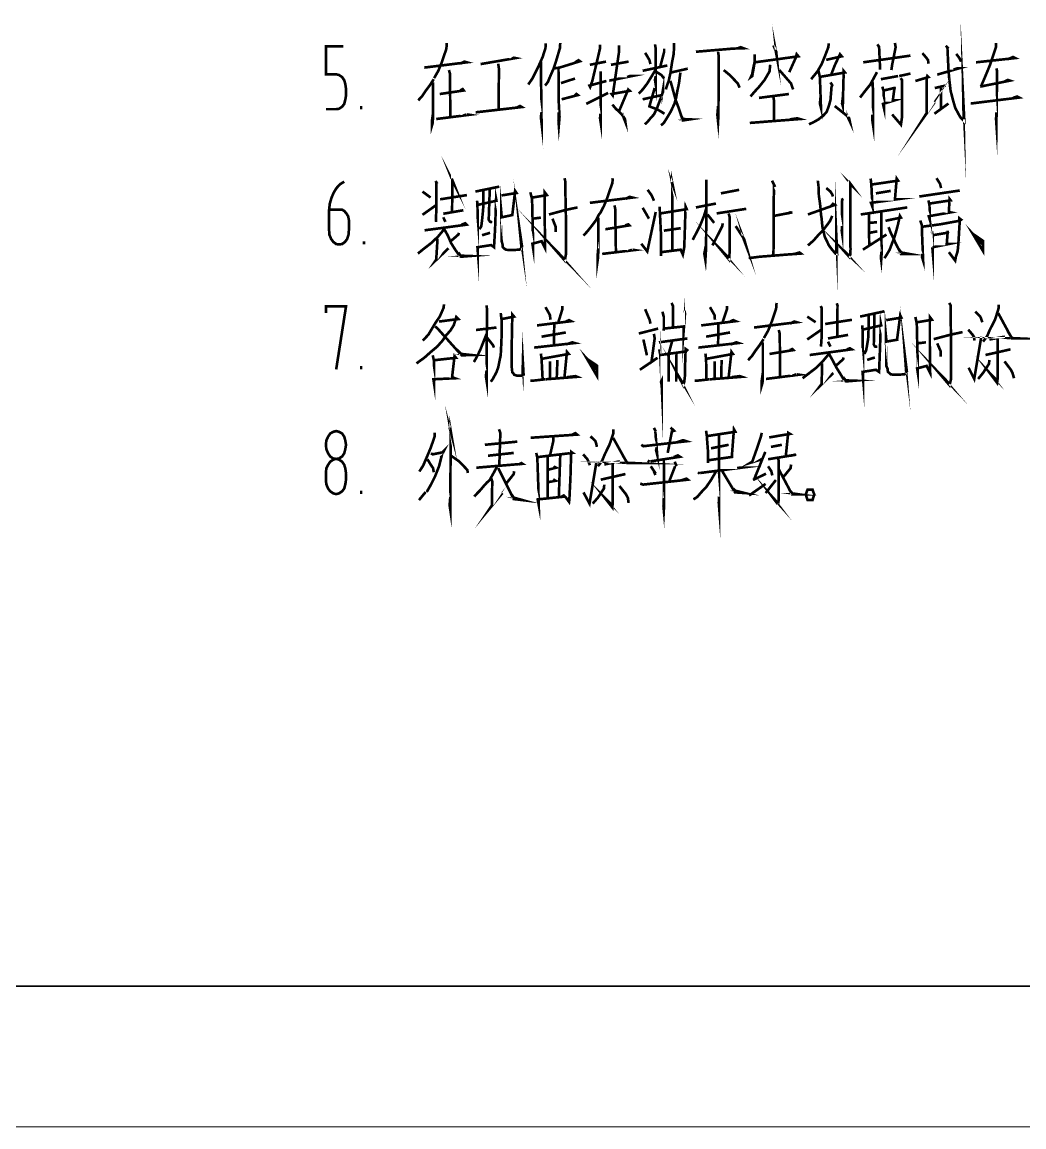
# Model space of a CAD drawing. Header units: millimetres. Extents: x -594 to 6367, y -2099 to 456.
# Drawn here: x -207.9 to -65.5, y -420.5 to -263.4 of the extents above; entities that cross this region are included whole.
import ezdxf

# ---------------------------------------------------------------- set-up
doc = ezdxf.new("R2010")
doc.units = ezdxf.units.MM
doc.layers.add('粗实线层', color=7, linetype='Continuous', lineweight=35)
doc.layers.add('细实线层', color=7, linetype='Continuous', lineweight=18)

# ---------------------------------------------------------------- blocks, each defined once
blk = doc.blocks.new('$CAXA_FRAME_13B17AC1$')
at = {"layer": '粗实线层'}
blk.add_line((-574.5, -400.5000000000001), (574.5000000000002, -400.5), dxfattribs=at)
at = {"layer": '细实线层'}
blk.add_line((-594.5, -420.5), (594.5, -420.5), dxfattribs=at)

msp = doc.modelspace()

# ---------------------------------------------------------------- linework, layer by layer
at = {"layer": '细实线层', "color": 6, "const_width": 0.37488}
for points in [[(-101.1151333468328, -266.6737697665728), (-100.7146933468325, -267.5740497665729), (-100.6635733468329, -268.0767297665728), (-100.8140933468325, -267.2758497665729)], [(-76.36737334683264, -267.0742097665728), (-76.2168533468325, -270.1811697665729), (-76.11745334683289, -271.3824897665729), (-75.91581334683266, -273.1347697665728), (-75.56649334683286, -274.4894497665729), (-75.26545334683257, -275.5402497665729), (-74.86501334683268, -276.2928497665729), (-74.56397334683285, -276.8438097665729), (-74.11241334683288, -277.3436497665729), (-73.96189334683274, -277.4941697665729), (-74.11241334683288, -274.4894497665729), (-74.06413334683245, -277.1931297665728)], [(-164.7339733468329, -275.7418897665729), (-163.2798933468325, -275.7418897665729), (-162.8794533468326, -275.6907697665729), (-162.4307333468327, -275.3897297665728), (-162.1296933468329, -274.9892897665729), (-161.9791733468328, -274.3872097665728), (-161.8797733468327, -273.7879697665729), (-161.8797733468327, -272.8365697665729), (-161.9791733468328, -272.1833697665728), (-162.1296933468329, -271.6324097665729), (-162.4307333468327, -271.1808497665729), (-162.8794533468326, -270.8826497665729), (-163.2798933468325, -270.7804097665729), (-164.7339733468329, -270.7804097665729), (-164.7339733468329, -266.8242897665729), (-162.2802133468326, -266.8242897665729)], [(-147.5519733468327, -266.3244497665728), (-147.6030933468328, -267.0742097665728), (-147.6513733468327, -267.2758497665729), (-148.3017333468328, -269.1786497665729), (-148.7532933468328, -270.2805697665729), (-149.3553733468325, -271.3313697665728)], [(-133.4740933468329, -266.3727297665728), (-133.5252133468325, -267.0742097665728), (-133.9256533468324, -268.3266497665729), (-134.5277333468329, -269.6784897665729), (-135.0275733468324, -270.6810097665729), (-135.3797333468328, -271.3824897665729), (-135.8284533468327, -272.0328497665728), (-135.9789733468328, -272.2344897665729)], [(-131.4207733468329, -266.3244497665728), (-131.471893346833, -267.0742097665728), (-132.0228533468325, -268.9287297665728), (-132.3721733468328, -269.9795297665728), (-132.8748533468329, -271.1325697665728), (-133.1758933468327, -271.8823297665729), (-133.5763333468326, -272.3850097665729)], [(-125.7606533468324, -266.5743697665729), (-125.7606533468324, -267.0742097665728), (-126.3116133468329, -269.4285697665729), (-126.8625733468325, -271.7346497665728), (-127.1636133468328, -272.5838097665728), (-127.2630133468328, -272.3850097665729), (-124.8575333468325, -271.7346497665728)], [(-123.0541333468327, -266.6737697665728), (-123.0541333468327, -267.5257697665729), (-123.9572533468326, -273.7879697665729), (-124.1077733468328, -273.5863297665728), (-121.5517733468327, -273.1347697665728), (-121.7534133468325, -272.935969766573), (-123.1052533468328, -276.1423297665729)], [(-117.9449733468327, -266.5232497665729), (-117.8455733468327, -267.1253297665729), (-117.8455733468327, -272.2344897665729), (-117.9449733468327, -271.5841297665729), (-117.8455733468327, -271.0331697665729)], [(-116.6442533468325, -267.1253297665729), (-116.6442533468325, -267.5740497665729), (-117.1952133468326, -269.6784897665729)], [(-115.2412933468326, -266.3244497665728), (-115.2412933468326, -266.8754097665728), (-115.2895733468326, -267.875089766573), (-115.5423333468325, -269.1786497665729), (-115.7411333468326, -270.5304897665728), (-115.9910533468328, -271.6835297665729), (-116.3432133468327, -272.6860497665729), (-116.3914933468327, -272.935969766573)], [(-112.1343333468326, -267.5740497665729), (-106.8235333468328, -267.1253297665729), (-105.3722933468325, -267.0742097665728), (-105.7727333468328, -266.9236897665728), (-106.2725733468328, -267.1253297665729)], [(-93.2483333468326, -266.3727297665728), (-93.29945334683268, -266.9236897665728), (-93.79929334683263, -268.2272497665729), (-94.2508533468326, -269.3291697665729), (-94.85293334683271, -270.3799697665729), (-95.75321334683255, -271.4818897665729)], [(-86.33577334683284, -266.5232497665729), (-86.08585334683264, -266.8754097665728), (-85.9353333468325, -270.1300497665728)], [(-83.83089334683288, -266.3244497665728), (-83.73149334683282, -266.9236897665728), (-84.23133334683277, -269.4285697665729), (-84.33357334683294, -270.1811697665729)], [(-76.61729334683238, -266.7248897665729), (-76.2168533468325, -267.1253297665729)], [(-69.45481334683242, -266.3244497665728), (-69.45481334683242, -266.8754097665728), (-70.30681334683274, -269.4285697665729), (-70.90605334683275, -270.8826497665729), (-71.60753334683247, -272.5355297665728)], [(-142.7438533468325, -269.3291697665729), (-137.7823733468326, -268.4771697665728), (-138.0322933468328, -268.4260497665729), (-138.3844533468327, -268.6276897665729)], [(-132.2216533468327, -269.9312497665728), (-131.5201733468329, -269.8290097665729), (-128.6148533468326, -268.9287297665728), (-128.8164933468329, -268.7782097665729), (-129.3163333468328, -269.0792497665728)], [(-119.3479333468326, -267.7245697665728), (-118.7486933468326, -268.7270897665728), (-118.5981733468325, -269.3291697665729)], [(-108.9790933468325, -267.5740497665729), (-108.8796933468329, -268.2272497665729), (-108.9279733468329, -276.4916497665729), (-108.9790933468325, -277.4941697665729), (-109.0784933468326, -276.5427697665729), (-108.9790933468325, -275.2903297665729)], [(-103.7676933468328, -267.9262097665728), (-103.7676933468328, -268.6276897665729), (-103.8188133468325, -269.2780497665728), (-103.9693333468326, -270.1811697665729), (-104.1198533468327, -271.0331697665729), (-104.3214933468325, -271.1808497665729), (-104.1198533468327, -270.7321297665728), (-104.0204533468327, -270.1300497665728), (-103.8188133468325, -269.1786497665729)], [(-103.7676933468328, -269.0792497665728), (-97.55661334683279, -268.2272497665729), (-97.80653334683254, -267.9262097665728), (-97.95705334683268, -268.4771697665728), (-98.86017334683262, -270.4822097665729)], [(-93.60049334683251, -268.7270897665728), (-91.39665334683284, -268.2272497665729), (-91.64657334683258, -267.9262097665728), (-92.39633334683273, -269.5279697665728), (-92.89901334683279, -270.8315297665729)], [(-88.34081334683285, -269.0792497665728), (-81.62705334683275, -268.1278497665729)], [(-79.92305334683257, -267.7756897665729), (-79.37209334683254, -268.4260497665729), (-79.1221733468328, -268.7782097665729), (-79.07389334683282, -269.2780497665728)], [(-75.11493334683288, -267.875089766573), (-74.66337334683246, -268.4771697665728), (-74.41345334683271, -268.9770097665728)], [(-72.30901334683264, -269.0792497665728), (-66.7482933468327, -268.4771697665728), (-67.04933334683253, -268.3266497665729), (-67.7508133468327, -268.6276897665729)], [(-150.7583333468328, -269.8290097665729), (-144.6949333468328, -269.0792497665728), (-145.0470933468327, -268.9770097665728), (-145.6491733468328, -269.2780497665728)], [(-147.2509333468324, -270.1811697665729), (-147.1004133468327, -270.6810097665729), (-147.0492933468326, -276.8438097665729)], [(-140.2389733468326, -269.2780497665728), (-140.1367333468324, -269.9795297665728), (-140.1878533468325, -275.8412897665729)], [(-134.1755733468326, -268.9770097665728), (-134.0761733468325, -277.7440897665729), (-134.1755733468326, -276.8920897665729), (-134.0761733468325, -276.1423297665729)], [(-131.6706933468326, -269.9795297665728), (-131.6224133468326, -274.9892897665729), (-131.5201733468329, -276.8438097665729), (-131.6224133468326, -278.0451297665729), (-131.6706933468326, -277.3947697665728), (-131.6224133468326, -276.1906097665728)], [(-124.9086533468326, -268.9770097665728), (-127.2118933468327, -269.4285697665729)], [(-125.6612533468328, -270.3799697665729), (-125.6612533468328, -270.8315297665729), (-125.6612533468328, -277.6958097665729), (-125.7606533468324, -277.0426097665729), (-125.7095333468328, -276.3922497665728)], [(-124.2071733468328, -269.4285697665729), (-121.7022933468324, -268.9770097665728)], [(-117.8966933468327, -270.1811697665729), (-118.4959333468327, -271.1808497665729), (-119.0468933468328, -272.0839697665729), (-119.6489733468324, -272.8848497665729), (-120.2510533468325, -273.5380497665728)], [(-119.7000933468325, -270.2805697665729), (-116.1926933468326, -269.5279697665728)], [(-117.8455733468327, -270.3799697665729), (-117.0446933468329, -270.8826497665729), (-116.6442533468325, -271.3824897665729)], [(-115.6928533468326, -270.5304897665728), (-113.2873733468327, -269.9795297665728)], [(-108.1782133468327, -270.1811697665729), (-107.3262133468329, -270.8826497665729), (-106.1731733468327, -272.0839697665729), (-105.9232533468325, -272.6860497665729)], [(-101.5638533468327, -269.4285697665729), (-101.6660933468329, -270.3799697665729), (-102.3675733468326, -271.5841297665729), (-103.1684533468328, -272.5838097665728), (-103.8188133468325, -273.2852897665729), (-104.3697733468325, -273.938489766573)], [(-100.2631333468325, -270.1811697665729), (-98.61025334683288, -272.0839697665729), (-98.30921334683259, -272.935969766573)], [(-94.70241334683257, -270.2805697665729), (-94.5007733468328, -271.1808497665729), (-94.35025334683266, -275.5402497665729), (-94.5007733468328, -274.9381697665729), (-94.40137334683274, -273.938489766573)], [(-94.40137334683274, -271.1325697665728), (-90.94509334683286, -270.5304897665728), (-91.14389334683253, -270.2805697665729), (-91.14389334683253, -271.3313697665728), (-91.19501334683261, -273.2370097665729), (-91.24613334683269, -275.2903297665729), (-91.34553334683275, -274.9381697665729), (-91.24613334683269, -274.0890097665729)], [(-77.82145334683261, -270.8315297665729), (-74.71449334683254, -269.9312497665728), (-74.96441334683274, -269.9312497665728), (-75.51537334683277, -270.1300497665728)], [(-69.4036933468328, -269.9312497665728), (-69.30429334683274, -270.3799697665729), (-69.4036933468328, -277.8946097665729), (-69.45481334683242, -277.1448497665729), (-69.4036933468328, -276.1906097665728)], [(-149.4064933468325, -271.4818897665729), (-149.9574533468326, -272.3338897665728), (-150.5566933468326, -273.1347697665728), (-151.0593733468326, -273.8873697665729), (-151.6103333468327, -274.4894497665729)], [(-149.5058933468326, -271.9334497665729), (-149.5058933468326, -276.7415697665729), (-149.5541733468326, -277.6958097665729), (-149.6564133468327, -278.0451297665729), (-149.6564133468327, -277.3436497665729), (-149.5058933468326, -276.2928497665729)], [(-131.3213733468328, -272.0328497665728), (-129.3163333468328, -271.3824897665729)], [(-124.4570933468326, -271.6835297665729), (-121.2507333468329, -271.0331697665729), (-121.5517733468327, -271.0331697665729), (-121.9039333468326, -271.1808497665729)], [(-119.7000933468325, -274.3389297665728), (-116.9452933468328, -273.7368497665728), (-116.7947733468327, -272.8848497665729), (-116.7947733468327, -273.2370097665729), (-117.1952133468326, -274.3389297665728), (-117.6439333468329, -275.5402497665729), (-118.0954933468329, -276.4916497665729), (-118.5981733468325, -277.0426097665729), (-119.0468933468328, -277.5935697665728), (-119.3990533468327, -277.8946097665729)], [(-114.3381733468327, -270.5304897665728), (-114.5398133468325, -272.0839697665729), (-114.7897333468327, -273.2370097665729), (-114.9402533468328, -274.1372897665728), (-115.1901733468326, -274.9892897665729), (-115.7411333468326, -276.1423297665729), (-116.1926933468326, -276.8920897665729), (-116.6925333468325, -277.6958097665729), (-117.0929733468328, -278.0451297665729)], [(-115.7922533468327, -271.7346497665728), (-115.6928533468326, -271.9334497665729), (-114.9913733468329, -274.4894497665729), (-114.5398133468325, -275.6907697665729), (-114.0882533468329, -277.0426097665729), (-113.9888533468329, -277.3436497665729), (-112.9863333468329, -277.1931297665728), (-113.9888533468329, -277.1448497665729), (-114.2898933468327, -276.5427697665729)], [(-92.9984133468324, -271.9334497665729), (-92.74849334683265, -272.3338897665728), (-92.8478933468327, -272.5838097665728), (-92.9984133468324, -274.4383297665729), (-93.2483333468326, -275.3414497665729), (-93.54937334683288, -276.1423297665729), (-94.05205334683248, -276.6932897665729), (-94.70241334683257, -277.1931297665728), (-95.40389334683275, -277.5935697665728), (-96.05425334683284, -277.8946097665729)], [(-86.38689334683292, -270.4822097665729), (-87.33829334683284, -272.2344897665729), (-88.13917334683262, -273.2370097665729), (-88.78953334683271, -274.0890097665729)], [(-87.03725334683256, -271.6835297665729), (-86.9378533468325, -273.2852897665729), (-86.9378533468325, -275.8412897665729), (-86.9378533468325, -278.0451297665729), (-87.03725334683256, -277.3947697665728), (-87.03725334683256, -276.5427697665729)], [(-85.83593334683243, -271.4818897665729), (-83.37933334683245, -271.0331697665729)], [(-83.03001334683265, -271.3313697665728), (-82.82837334683242, -271.5841297665729), (-82.82837334683242, -274.9381697665729), (-82.82837334683242, -276.2928497665729), (-82.82837334683242, -276.8920897665729), (-82.93061334683259, -277.5935697665728), (-82.97889334683256, -277.9457297665729), (-84.23133334683277, -276.4916497665729)], [(-80.92557334683258, -271.7346497665728), (-79.07389334683282, -271.1808497665729), (-79.22157334683286, -271.0331697665729), (-79.32381334683257, -271.4818897665729), (-79.32381334683257, -276.2928497665729), (-79.67313334683283, -276.8438097665729), (-78.17077334683287, -274.7393697665728)], [(-83.23165334683287, -271.0331697665729), (-81.62705334683275, -270.6810097665729)], [(-71.70977334683263, -272.5355297665728), (-67.5008933468325, -271.6835297665729), (-67.80193334683278, -271.5841297665729), (-68.40117334683279, -271.8823297665729)], [(-148.5544933468327, -273.5863297665728), (-145.1464933468328, -273.0864897665729), (-145.2970133468325, -272.8848497665729), (-145.6491733468328, -273.0864897665729)], [(-131.2219733468328, -274.3389297665728), (-128.9158933468325, -273.7368497665728), (-129.1175333468327, -273.5863297665728), (-129.4185733468325, -273.8873697665729)], [(-127.7145733468328, -274.9892897665729), (-124.6076133468327, -273.4358097665729)], [(-117.9960933468328, -272.7343297665728), (-118.7486933468326, -275.3414497665729), (-118.2460133468325, -275.5402497665729), (-117.7944533468326, -275.6907697665729), (-117.2434933468325, -275.9918097665729), (-116.5931333468324, -276.3922497665728)], [(-103.1684533468328, -274.1372897665728), (-98.91129334683271, -273.5863297665728)], [(-85.63429334683266, -272.5355297665728), (-85.43549334683254, -273.1347697665728), (-85.38437334683292, -274.9381697665729), (-85.38437334683292, -275.6396497665728), (-85.5348933468326, -274.9892897665729), (-83.88201334683251, -274.4894497665729), (-84.13193334683271, -274.4894497665729), (-83.88201334683251, -272.5838097665728)], [(-83.73149334683282, -272.6860497665729), (-85.43549334683254, -273.0864897665729)], [(-78.17077334683287, -272.7343297665728), (-76.61729334683238, -272.3850097665729)], [(-77.27049334683258, -272.7343297665728), (-77.27049334683258, -275.6396497665728)], [(-124.0083733468327, -275.0886897665729), (-123.5056933468327, -275.6907697665729), (-122.7559333468325, -276.3922497665728), (-122.4037733468326, -276.8438097665729), (-122.2049733468329, -277.1931297665728), (-122.1538533468328, -277.5935697665728), (-122.5031733468327, -276.6932897665729)], [(-101.1151333468328, -273.938489766573), (-101.0128933468327, -274.6399697665729), (-101.0128933468327, -277.3436497665729)], [(-78.22189334683296, -276.3922497665728), (-76.2168533468325, -274.9381697665729)], [(-73.0616133468329, -274.9381697665729), (-66.14905334683269, -274.0890097665729), (-66.45009334683252, -273.938489766573), (-67.04933334683253, -274.1372897665728)], [(-159.7242133468326, -275.7418897665729), (-159.7242133468326, -275.2903297665729)], [(-149.0543333468326, -277.1448497665729), (-144.3456133468326, -276.5427697665729), (-144.6949333468328, -276.4916497665729)], [(-144.7460533468329, -276.4916497665729), (-145.2970133468325, -276.6932897665729)], [(-143.4424933468326, -276.1906097665728), (-136.8820933468328, -275.4408497665729), (-137.1320133468325, -275.2903297665729), (-137.6829733468325, -275.5402497665729)], [(-92.39633334683273, -275.2903297665729), (-91.14389334683253, -276.2928497665729), (-90.59293334683295, -276.7415697665729), (-90.34301334683275, -277.0426097665729), (-90.24361334683269, -277.4941697665729), (-90.54465334683252, -276.8438097665729)], [(-104.4691733468325, -277.6958097665729), (-97.35781334683267, -277.1448497665729), (-97.70713334683293, -277.0426097665729), (-98.76077334683256, -277.1931297665728)], [(-146.8504933468325, -285.6080497665729), (-146.6488533468327, -286.1107297665728), (-146.7510933468329, -285.9090897665728), (-146.7993733468329, -290.3678897665729)], [(-115.5906133468324, -286.1107297665728), (-115.4400933468328, -286.5111697665728), (-115.4912133468328, -286.2612497665729), (-115.4912133468328, -295.7780897665729)], [(-162.1296933468329, -286.0596097665729), (-162.7289333468329, -286.4117697665729), (-163.2316133468325, -286.9627297665729), (-163.6320533468329, -287.6130897665729), (-163.9330933468327, -288.3145697665728), (-164.1830133468329, -289.1665697665728), (-164.282413346833, -290.0185697665729), (-164.282413346833, -293.0232897665728), (-164.2341333468325, -293.6253697665729), (-163.9813733468327, -294.2246097665728), (-163.6831733468325, -294.6250497665728), (-163.2798933468325, -294.9260897665729), (-162.8794533468326, -294.9772097665729), (-162.4307333468327, -294.9260897665729), (-162.0302933468328, -294.6250497665728), (-161.7292533468326, -294.2246097665728), (-161.5276133468328, -293.6253697665729), (-161.4764933468327, -293.0232897665728), (-161.4764933468327, -292.0718897665729), (-161.4764933468327, -291.4698097665729), (-161.5787333468329, -290.9699697665728), (-161.8286533468326, -290.5695297665729), (-162.1296933468329, -290.2173697665729), (-162.4790133468327, -290.0185697665729), (-162.8794533468326, -290.0185697665729), (-164.282413346833, -290.0185697665729)], [(-149.1537333468327, -285.9602097665729), (-148.9038133468325, -286.3606497665728)], [(-136.8309733468327, -295.4287697665729), (-137.1320133468325, -293.375449766573), (-136.9303733468327, -295.4287697665729)], [(-130.8186933468328, -285.5597697665729), (-130.7192933468327, -285.9090897665728), (-130.6198933468326, -290.9699697665728), (-130.6198933468326, -294.1763297665728), (-130.6198933468326, -296.4284497665728), (-130.7704133468328, -297.2804497665729), (-132.2216533468327, -295.6275697665728), (-130.7704133468328, -297.1299297665728)], [(-123.9572533468326, -285.5597697665729), (-124.0083733468327, -286.2612497665729), (-124.1077733468328, -286.5111697665728), (-124.7581333468329, -288.4139697665728), (-125.2096933468328, -289.5158897665729), (-125.7606533468324, -290.5695297665729), (-125.9111733468326, -290.7200497665729), (-126.3627333468325, -291.5720497665729), (-126.9619733468325, -292.372929766573), (-127.5640533468327, -293.1226897665729), (-128.1150133468327, -293.7247697665729)], [(-110.6319733468326, -285.7585697665729), (-110.6830933468327, -295.4287697665729), (-110.7824933468328, -297.1810497665729), (-110.9330133468329, -296.2807697665728), (-110.7313733468327, -295.2271297665729)], [(-101.3139333468325, -285.9090897665728), (-100.8623733468325, -286.8122097665729), (-101.0128933468327, -286.5111697665728), (-101.0640133468328, -288.5162097665728), (-101.0640133468328, -293.9264097665729), (-101.1151333468328, -296.5789697665729)], [(-94.80181334683263, -285.9090897665728), (-94.70241334683257, -286.6616897665729), (-94.65129334683294, -288.0135297665729), (-94.5007733468328, -289.0671697665729), (-94.40137334683274, -289.9163297665729), (-94.35025334683266, -290.7200497665729), (-94.2508533468326, -291.3192897665729), (-94.19973334683252, -291.9724897665728), (-94.10033334683246, -292.7222497665729), (-93.79929334683263, -293.9264097665729), (-93.5010933468329, -294.5256497665729), (-93.2483333468326, -295.0766097665728), (-92.8478933468327, -295.6275697665728), (-92.54685334683288, -295.9797297665729), (-92.29693334683267, -296.2807697665728), (-92.04701334683247, -296.3290497665729), (-92.14641334683253, -294.1763297665728), (-92.14641334683253, -296.2807697665728)], [(-90.44525334683246, -285.9602097665729), (-90.04197334683246, -286.5111697665728), (-90.1924933468326, -286.3606497665728), (-90.1924933468326, -294.5256497665729), (-90.14421334683263, -295.6275697665728), (-90.1924933468326, -296.4284497665728), (-90.29473334683277, -296.7806097665729), (-91.19501334683261, -295.7780897665729), (-90.29473334683277, -296.6300897665728)], [(-87.28717334683276, -285.6080497665729), (-87.1877733468327, -286.4600497665729), (-87.03725334683256, -289.6181297665729), (-87.23889334683278, -289.0671697665729), (-83.58097334683268, -288.5644897665729), (-83.83089334683288, -288.5644897665729), (-83.58097334683268, -285.6080497665729), (-83.37933334683245, -285.9090897665728), (-87.13665334683262, -286.4600497665729)], [(-77.92085334683267, -285.5597697665729), (-77.41817334683262, -286.3606497665728), (-77.27049334683258, -286.9627297665729)], [(-151.0082533468326, -287.4625697665729), (-149.8552133468329, -288.3145697665728)], [(-149.0543333468326, -286.2612497665729), (-149.0543333468326, -290.4190097665728), (-149.1054533468327, -291.7708497665728)], [(-143.4936133468327, -287.4625697665729), (-140.0884533468324, -286.7610897665729)], [(-143.2436933468325, -288.7661297665729), (-143.1925733468324, -289.3653697665729), (-143.1442933468324, -292.6739697665729), (-143.1442933468324, -293.5742497665728), (-143.1442933468324, -295.9797297665729), (-143.1925733468324, -295.3776497665729), (-141.2386533468325, -295.0766097665728), (-140.8382133468326, -295.3776497665729), (-140.6876933468329, -292.8216497665728), (-140.5371733468328, -288.5162097665728), (-140.4888933468328, -288.7661297665729), (-143.1925733468324, -289.3653697665729)], [(-142.3405733468325, -287.312049766573), (-142.3405733468325, -289.4164897665728), (-142.4428133468327, -290.6178097665729), (-142.5422133468328, -291.5720497665729), (-142.6416133468328, -292.372929766573), (-142.8915333468326, -292.8216497665728)], [(-141.4402933468327, -287.1132497665728), (-141.5908133468328, -291.4698097665729), (-141.3891733468326, -291.7708497665728), (-141.0881333468328, -291.8219697665729)], [(-138.0834133468324, -290.7683297665728), (-139.7362933468325, -291.1204897665729), (-139.7874133468326, -290.5695297665729), (-139.7874133468326, -291.4698097665729), (-139.7362933468325, -293.9264097665729), (-139.7362933468325, -294.5767697665729), (-139.6368933468329, -294.9260897665729), (-139.5857733468328, -295.3776497665729), (-139.4352533468327, -295.5281697665729), (-139.1370533468325, -295.7298097665729), (-138.7337733468325, -295.7780897665729), (-138.3333333468326, -295.7780897665729), (-137.2314133468326, -295.7298097665729), (-136.9303733468327, -295.5281697665729)], [(-139.7874133468326, -288.0135297665729), (-137.6318533468329, -287.6642097665729), (-137.8334933468327, -287.3631697665728), (-138.2339333468326, -290.7683297665728)], [(-135.6779333468325, -287.5619697665729), (-135.4280133468328, -288.5162097665728), (-135.2774933468326, -294.8778097665729), (-135.2774933468326, -295.5281697665729), (-135.3797333468328, -294.8778097665729), (-134.0761733468325, -294.5256497665729), (-133.5763333468326, -295.5281697665729), (-133.6246133468325, -291.4698097665729), (-133.6246133468325, -287.5619697665729), (-133.3235733468327, -287.9652497665729), (-135.3797333468328, -288.3145697665728)], [(-118.9986133468328, -287.2126497665729), (-118.4476533468328, -287.9652497665729), (-118.2460133468325, -288.4139697665728), (-118.0954933468329, -288.7661297665729)], [(-108.5786533468326, -287.7124897665728), (-105.9743733468326, -287.2126497665729)], [(-93.60049334683251, -286.9627297665729), (-92.9984133468324, -287.4625697665729), (-92.74849334683265, -287.8630097665729), (-92.64909334683259, -288.1640497665728)], [(-86.53741334683261, -287.7124897665728), (-84.43297334683254, -287.3631697665728)], [(-80.37461334683255, -288.1640497665728), (-74.61509334683248, -287.312049766573)], [(-148.5033733468326, -288.5644897665729), (-144.6949333468328, -287.9652497665729)], [(-127.2118933468327, -289.0671697665729), (-121.1513333468328, -288.3145697665728), (-121.5517733468327, -288.2151697665729), (-122.1538533468328, -288.5162097665728)], [(-117.2946133468326, -289.6181297665729), (-117.2434933468325, -290.5695297665729), (-117.0929733468328, -293.6736497665729), (-117.0929733468328, -295.7298097665729), (-117.0929733468328, -296.6300897665728), (-117.0929733468328, -296.0791297665728), (-114.2898933468327, -295.7298097665729), (-113.9888533468329, -296.4284497665728), (-113.7872133468327, -295.3776497665729), (-113.6878133468326, -292.372929766573), (-113.6878133468326, -292.1230097665729), (-113.5884133468325, -289.6181297665729), (-113.4378933468324, -289.9674497665728), (-117.1952133468326, -290.5695297665729)], [(-112.1343333468326, -289.7175297665729), (-109.2801333468328, -289.1665697665728)], [(-96.20477334683252, -290.7200497665729), (-92.39633334683273, -289.3653697665729), (-92.64909334683259, -289.2148497665729), (-92.89901334683279, -289.5158897665729)], [(-91.34553334683275, -288.7150097665728), (-91.34553334683275, -293.375449766573), (-91.39665334683284, -293.0232897665728), (-91.34553334683275, -292.372929766573)], [(-91.39665334683284, -288.4139697665728), (-91.24613334683269, -288.7661297665729)], [(-79.07389334683282, -288.7150097665728), (-78.92337334683268, -289.3653697665729), (-78.8722533468326, -291.4698097665729), (-79.02277334683274, -290.9699697665728), (-75.91581334683266, -290.4190097665728), (-76.16573334683287, -290.3678897665729), (-76.0663333468328, -288.5162097665728), (-75.91581334683266, -288.7150097665728), (-78.92337334683268, -289.1665697665728)], [(-151.0082533468326, -290.7683297665728), (-149.1054533468327, -289.4164897665728)], [(-148.0518133468326, -290.6178097665729), (-145.1976133468329, -290.1179697665729)], [(-133.0253733468325, -290.7200497665729), (-130.6198933468326, -290.0668497665729), (-128.9670133468325, -289.7175297665729)], [(-123.7073333468324, -289.4164897665728), (-123.6050933468327, -289.9163297665729), (-123.5056933468327, -296.0791297665728)], [(-119.8988933468326, -294.8778097665729), (-119.0468933468328, -295.9797297665729), (-117.8455733468327, -290.3678897665729)], [(-119.7000933468325, -289.7686497665729), (-119.1491333468325, -290.7200497665729), (-118.8963733468326, -291.1687697665728), (-118.7969733468326, -291.3192897665729)], [(-110.6319733468326, -289.7686497665729), (-110.9812933468329, -290.9188497665729), (-111.4839733468325, -292.1712897665728), (-112.0860533468326, -293.375449766573), (-112.5858933468325, -294.3268497665729)], [(-107.4767333468326, -290.5695297665729), (-107.3262133468329, -291.1204897665729), (-107.3262133468329, -295.7298097665729), (-107.3744933468328, -296.7294897665729), (-107.4256133468325, -297.1299297665728), (-108.6780533468327, -295.6275697665728), (-107.4256133468325, -296.9311297665729)], [(-110.4814533468325, -290.7200497665729), (-109.5300533468325, -291.9213697665729)], [(-109.1778933468326, -290.5695297665729), (-104.9718533468326, -289.9163297665729)], [(-106.4742133468326, -292.372929766573), (-105.2728933468324, -294.2246097665728), (-105.0712533468327, -294.9260897665729), (-105.5228133468326, -293.7247697665729)], [(-101.0128933468327, -290.9188497665729), (-98.40861334683265, -290.4190097665728)], [(-98.61025334683288, -290.3678897665729), (-99.05897334683274, -290.5695297665729)], [(-88.69013334683265, -290.7200497665729), (-82.07861334683273, -289.7175297665729)], [(-87.53709334683296, -290.5695297665729), (-87.48881334683253, -295.0766097665728)], [(-85.7848133468328, -290.3678897665729), (-85.73369334683272, -295.7780897665729), (-85.73369334683272, -296.4284497665728), (-85.7848133468328, -297.1810497665729), (-85.83593334683243, -296.7806097665729), (-85.73369334683272, -295.9797297665729)], [(-85.18273334683269, -291.6203297665729), (-82.97889334683256, -291.1687697665728), (-83.1294133468327, -290.9188497665729), (-83.43045334683254, -292.2706897665729), (-83.63209334683276, -293.0232897665728), (-83.88201334683251, -293.8752897665729), (-84.28245334683285, -294.9260897665729), (-84.58349334683268, -295.7298097665729), (-85.08333334683263, -296.5789697665729), (-85.33325334683283, -296.9311297665729)], [(-150.7072133468327, -292.9721697665728), (-144.7460533468329, -292.1712897665728), (-144.9476933468327, -291.9724897665728), (-145.4475333468326, -292.1712897665728)], [(-148.0518133468326, -291.1204897665729), (-147.7507733468328, -291.7708497665728)], [(-135.3286133468327, -291.3192897665729), (-134.1755733468326, -291.1687697665728)], [(-132.5226933468325, -291.3192897665729), (-132.0711333468325, -292.4723297665729), (-132.0711333468325, -293.2249297665728)], [(-126.0105733468326, -291.1687697665728), (-126.0105733468326, -295.9797297665729), (-126.0616933468327, -296.9311297665729), (-126.1099733468327, -297.2804497665729), (-126.1099733468327, -296.5789697665729), (-126.0105733468326, -295.5281697665729)], [(-125.0080533468326, -292.8216497665728), (-121.6028933468328, -292.2706897665729), (-121.7534133468325, -292.1230097665729), (-122.1538533468328, -292.2706897665729)], [(-108.3287333468329, -291.9724897665728), (-108.3770133468329, -292.372929766573), (-109.7799733468327, -295.1277297665729)], [(-92.74849334683265, -290.9188497665729), (-93.04953334683248, -291.6203297665729), (-93.29945334683268, -291.9724897665728), (-94.05205334683248, -292.9721697665728), (-94.75069334683255, -293.6736497665729), (-95.40389334683275, -294.4262497665729), (-96.20477334683252, -295.1277297665729)], [(-87.48881334683253, -291.9213697665729), (-86.38689334683292, -291.8219697665729)], [(-79.92305334683257, -296.3290497665729), (-79.97417334683266, -296.7806097665729), (-79.82365334683251, -297.2804497665729), (-79.97417334683266, -293.5742497665728), (-79.97417334683266, -292.372929766573), (-80.22409334683286, -291.5720497665729)], [(-80.02529334683274, -292.4723297665729), (-77.41817334683262, -292.1230097665729), (-74.66337334683246, -291.6203297665729), (-74.66337334683246, -291.2710097665729), (-74.41345334683271, -291.4698097665729), (-74.61509334683248, -291.6203297665729), (-74.8138933468326, -294.8778097665729), (-74.91329334683266, -295.9286097665729), (-75.16605334683251, -296.7294897665729), (-75.26545334683257, -297.2804497665729), (-76.16573334683287, -296.0791297665728)], [(-78.57121334683276, -293.1226897665729), (-78.4718133468327, -293.6736497665729), (-78.4718133468327, -295.9286097665729), (-78.52009334683268, -295.3776497665729)], [(-71.35761334683272, -294.9772097665729), (-72.76057334683262, -293.4748497665728), (-71.30649334683264, -295.9286097665729), (-71.30649334683264, -294.4773697665728), (-72.76057334683262, -293.4748497665728)], [(-147.9012933468329, -292.5234497665729), (-148.0518133468326, -292.9721697665728), (-148.8044133468329, -293.8752897665729), (-149.7558133468328, -294.7755697665729), (-150.8577333468329, -295.6275697665728), (-151.6586133468327, -296.2807697665728)], [(-147.9012933468329, -292.8216497665728), (-147.4014533468325, -293.7247697665729), (-146.9498933468326, -294.7755697665729), (-146.3506533468326, -295.7298097665729), (-145.7485733468329, -296.5789697665729), (-145.5469333468327, -296.7294897665729), (-144.2944933468325, -296.6300897665728), (-145.5980533468328, -296.5789697665729), (-145.8990933468326, -296.1302497665729)], [(-145.8479733468325, -293.3243297665729), (-145.8990933468326, -293.5742497665728), (-147.0010133468327, -294.5256497665729)], [(-141.3891733468326, -293.3243297665729), (-142.5422133468328, -293.6736497665729)], [(-114.2898933468327, -292.6739697665729), (-116.6925333468325, -293.0232897665728)], [(-88.38909334683282, -295.7298097665729), (-85.03505334683265, -293.5742497665728)], [(-87.4376933468329, -293.3243297665729), (-86.33577334683284, -293.1226897665729)], [(-84.73401334683282, -292.5234497665729), (-84.43297334683254, -293.3243297665729), (-84.13193334683271, -293.9264097665729), (-83.68037334683274, -294.9260897665729), (-83.08113334683273, -296.0791297665728), (-82.97889334683256, -296.3290497665729), (-81.82869334683252, -296.3290497665729), (-82.93061334683259, -296.1302497665729)], [(-78.4718133468327, -295.3776497665729), (-76.2168533468325, -294.9260897665729), (-76.4667733468327, -294.9260897665729), (-76.31625334683255, -293.0232897665728)], [(-76.2168533468325, -293.1226897665729), (-76.36737334683264, -293.3243297665729), (-78.4718133468327, -293.6736497665729)], [(-159.3237733468327, -294.9772097665729), (-159.3237733468327, -294.5256497665729)], [(-148.9038133468325, -294.1763297665728), (-148.9038133468325, -294.7272897665729), (-149.0543333468326, -297.1299297665728), (-149.1537333468327, -297.2804497665729), (-147.3020533468325, -295.5281697665729)], [(-83.37933334683245, -295.5281697665729), (-82.93061334683259, -296.1302497665729)], [(-125.4596133468326, -296.3290497665729), (-120.8502933468326, -295.7780897665729), (-121.1513333468328, -295.7298097665729)], [(-121.2024533468329, -295.7298097665729), (-121.7534133468325, -295.9286097665729)], [(-104.6196933468327, -296.9311297665729), (-103.0690533468328, -296.7294897665729), (-99.26061334683251, -296.4284497665728), (-97.20729334683253, -296.2807697665728), (-97.40609334683265, -296.1302497665729), (-98.10757334683282, -296.3290497665729)], [(-116.7436533468326, -307.2488497665729), (-116.6925333468325, -306.9506497665728), (-113.8894533468328, -306.6496097665729), (-113.8894533468328, -307.4504897665729), (-113.6878133468326, -304.8462097665729), (-113.7389333468327, -304.3946497665729)], [(-115.5906133468324, -303.2927297665728), (-115.3918133468328, -303.7442897665728), (-115.3918133468328, -306.8001297665728)], [(-100.6635733468329, -303.2927297665728), (-100.7146933468325, -303.9942097665729), (-100.7629733468329, -304.2441297665729), (-101.4133333468326, -306.1469297665728), (-101.8648933468325, -307.2488497665729), (-102.4669733468326, -308.3024897665729)], [(-92.09813334683255, -303.3438497665729), (-91.94761334683287, -303.8436897665729)], [(-76.11745334683289, -303.2927297665728), (-75.91581334683266, -303.6420497665729), (-75.86753334683269, -308.7029297665729), (-75.86753334683269, -311.9092897665728), (-75.86753334683269, -314.1642497665729), (-76.0663333468328, -315.0162497665729), (-77.52041334683278, -313.3122497665729), (-76.0663333468328, -314.8146097665729)], [(-163.2798933468325, -312.7612897665729), (-161.8797733468327, -303.7925697665728), (-164.7339733468329, -303.7925697665728), (-164.7339733468329, -304.7468097665728)], [(-147.9524133468326, -303.4943697665728), (-148.0035333468327, -303.9942097665729), (-148.5544933468327, -305.2466497665729), (-149.1054533468327, -306.0475297665729), (-149.6564133468327, -306.9506497665728), (-150.1562533468327, -307.8026497665728), (-150.9571333468329, -308.6518097665729)], [(-141.8918533468327, -303.6420497665729), (-141.8407333468326, -304.1958497665729), (-141.8918533468327, -314.3630497665729), (-141.9912533468327, -313.7126897665729), (-141.8918533468327, -312.9118097665728)], [(-139.8868133468327, -304.7468097665728), (-139.7362933468325, -305.8970097665729), (-139.7362933468325, -307.5016097665729), (-139.7874133468326, -308.7029297665729), (-139.8356933468326, -309.8559697665728), (-139.8868133468327, -310.7562497665729), (-140.0884533468324, -311.7076497665729), (-140.2389733468326, -312.4602497665728), (-140.4888933468328, -313.1617297665729), (-140.7899333468326, -313.7126897665729), (-141.0398533468328, -314.1642497665729), (-141.2897733468326, -314.5135697665728)], [(-139.7362933468325, -305.5959697665728), (-137.9840133468328, -305.2466497665729), (-138.2339333468326, -304.9456097665728), (-138.3333333468326, -309.9042497665729), (-138.3333333468326, -311.0572897665729), (-138.3333333468326, -312.2586097665728), (-138.2850533468327, -312.8095697665728), (-138.2339333468326, -313.1617297665729), (-138.0834133468324, -313.3122497665729), (-137.9840133468328, -313.5110497665728), (-137.5324533468329, -313.6615697665729), (-136.8820933468328, -313.6615697665729), (-136.6321733468326, -313.5110497665728), (-136.7315733468326, -311.7587697665729), (-136.7826933468327, -313.5110497665728), (-136.9303733468327, -313.6615697665729)], [(-133.5252133468325, -303.8948097665728), (-132.8748533468329, -305.0450097665729), (-132.8237333468328, -305.6982097665729)], [(-131.1197333468326, -303.7442897665728), (-131.1197333468326, -304.1958497665729), (-131.7218133468327, -306.1469297665728)], [(-119.3479333468326, -304.1958497665729), (-118.6975733468325, -305.7464897665729), (-118.5981733468325, -306.2491697665729)], [(-116.8941733468327, -304.5451697665728), (-116.6925333468325, -305.2977697665729), (-116.6925333468325, -307.1011697665729)], [(-110.1321333468327, -303.8948097665728), (-109.4789333468325, -305.0450097665729), (-109.4306533468325, -305.6982097665729)], [(-107.7266533468328, -303.7442897665728), (-107.7266533468328, -304.1958497665729), (-108.3770133468329, -306.1469297665728)], [(-94.40137334683274, -303.7442897665728), (-94.19973334683252, -304.0936097665729)], [(-94.2508533468326, -303.9942097665729), (-94.2508533468326, -308.1519697665728), (-94.35025334683266, -309.5038097665729)], [(-91.99589334683284, -303.6420497665729), (-92.04701334683247, -308.1008497665729)], [(-88.78953334683271, -305.2466497665729), (-85.33325334683283, -304.4940497665729)], [(-88.49133334683253, -306.4990897665729), (-88.4402133468329, -307.1011697665729), (-88.38909334683282, -310.4069297665728), (-88.38909334683282, -311.3072097665729), (-88.38909334683282, -313.7126897665729), (-88.4402133468329, -313.1106097665729), (-86.53741334683261, -312.8095697665728), (-86.08585334683264, -313.1106097665729), (-85.98645334683258, -310.5574497665729), (-85.83593334683243, -306.2491697665729), (-85.7848133468328, -306.4990897665729), (-88.4402133468329, -307.1011697665729)], [(-86.73621334683273, -304.8462097665729), (-86.83845334683244, -309.2027697665728), (-86.68793334683275, -309.5038097665729), (-86.33577334683284, -309.5549297665729)], [(-83.33105334683248, -308.5012897665729), (-85.03505334683265, -308.8023297665729), (-85.08333334683263, -308.3024897665729), (-85.08333334683263, -309.2027697665728), (-85.03505334683265, -311.7076497665729), (-85.03505334683265, -312.3097297665729), (-84.88453334683251, -312.6590497665729), (-84.83341334683243, -313.1106097665729), (-84.63177334683266, -313.2611297665728), (-84.43297334683254, -313.4627697665728), (-83.98141334683257, -313.5110497665728), (-83.63209334683276, -313.5110497665728), (-82.47905334683261, -313.4627697665728), (-82.22913334683287, -313.2611297665728)], [(-85.08333334683263, -305.7464897665729), (-82.93061334683259, -305.3971697665729), (-83.08113334683273, -305.0961297665729), (-83.5298533468326, -308.5012897665729)], [(-82.1268933468327, -313.1617297665729), (-82.37965334683255, -311.1084097665729), (-82.22913334683287, -313.1617297665729)], [(-80.92557334683258, -305.2977697665729), (-80.72677334683246, -306.2491697665729), (-80.57625334683277, -312.6107697665728), (-80.57625334683277, -313.2611297665728), (-80.67565334683283, -312.6107697665728), (-79.32381334683257, -312.2586097665728), (-78.82113334683251, -313.2611297665728), (-78.8722533468326, -309.2027697665728), (-78.8722533468326, -305.2977697665729), (-78.57121334683276, -305.6982097665729), (-80.67565334683283, -306.0475297665729)], [(-69.1537733468326, -304.7468097665728), (-67.19985334683267, -308.3536097665728), (-66.0979333468326, -308.3536097665728), (-67.19985334683267, -308.3024897665729), (-67.80193334683278, -307.2999697665729)], [(-72.41125334683281, -304.5451697665728), (-71.70977334683263, -305.2466497665729), (-71.60753334683247, -305.4454497665729), (-71.4087333468328, -306.0475297665729)], [(-69.10265334683251, -303.5426497665728), (-69.10265334683251, -304.0936097665729), (-69.60533334683257, -305.6982097665729), (-70.35509334683272, -307.1494497665728), (-70.70725334683263, -308.0014497665729), (-71.30649334683264, -308.8023297665729)], [(-148.6538933468327, -305.9481297665728), (-145.8990933468326, -305.5959697665728), (-146.2001333468324, -305.2977697665729), (-146.5494533468327, -306.4479697665729), (-147.0492933468326, -307.2488497665729), (-147.6030933468328, -307.8509297665729), (-148.1540533468328, -308.6518097665729), (-148.9038133468325, -309.5038097665729), (-149.8069333468329, -310.2564097665729), (-150.7583333468328, -311.1084097665729), (-151.4598133468325, -311.6082497665728), (-151.8602533468329, -311.9092897665728)], [(-134.7265333468326, -306.4990897665729), (-129.8672933468324, -305.8970097665729), (-130.1683333468327, -305.7464897665729), (-130.6198933468326, -305.9481297665728)], [(-132.2727733468327, -306.2974497665729), (-132.3238933468328, -309.3532897665729)], [(-111.3845733468329, -306.4990897665729), (-106.4742133468326, -305.8970097665729), (-106.8235333468328, -305.7464897665729), (-107.2750933468328, -305.9481297665728)], [(-108.9279733468329, -306.2974497665729), (-108.9790933468325, -309.3532897665729)], [(-103.8699333468325, -306.8001297665728), (-97.80653334683254, -306.0475297665729), (-98.15869334683245, -305.9481297665728), (-98.76077334683256, -306.2491697665729)], [(-96.30417334683258, -305.2466497665729), (-95.10285334683246, -306.0475297665729)], [(-93.75101334683265, -306.2974497665729), (-89.9425733468324, -305.6982097665729)], [(-87.58821334683259, -305.0450097665729), (-87.58821334683259, -307.1494497665728), (-87.63933334683267, -308.3536097665728), (-87.78985334683281, -309.3050097665729), (-87.9403733468325, -310.1058897665729), (-88.1902933468327, -310.5574497665729)], [(-149.2048533468328, -306.6496097665729), (-148.8526933468329, -306.9506497665728), (-145.4475333468326, -310.7562497665729), (-144.0956933468328, -310.7079697665729), (-145.4986533468327, -310.5574497665729), (-146.1490133468328, -309.9042497665729)], [(-141.8918533468327, -307.7004097665729), (-142.2922933468326, -308.7029297665729), (-142.7438533468325, -309.8559697665728), (-143.1442933468324, -310.7079697665729), (-143.4424933468326, -311.2589297665729), (-143.6952533468325, -311.7076497665729)], [(-143.3942133468326, -307.1494497665728), (-140.4888933468328, -306.8001297665728)], [(-141.8918533468327, -308.1519697665728), (-140.9887333468327, -309.3050097665729), (-140.8382133468326, -309.6543297665729)], [(-130.6198933468326, -307.5016097665729), (-134.0761733468325, -308.1008497665729)], [(-120.2510533468325, -307.6521297665729), (-117.4962533468324, -306.9506497665728)], [(-118.0954933468329, -307.7004097665729), (-117.9960933468328, -308.3536097665728), (-118.4476533468328, -311.7076497665729), (-117.5956533468324, -311.1084097665729), (-120.1005333468329, -312.8095697665728)], [(-116.9935733468328, -315.0162497665729), (-117.0929733468328, -314.5135697665728), (-116.9935733468328, -314.3147697665729), (-116.9935733468328, -315.0162497665729), (-117.1952133468326, -310.7079697665729), (-117.3457333468327, -309.9042497665729)], [(-107.2750933468328, -307.5016097665729), (-110.6830933468327, -308.1008497665729)], [(-100.3625333468326, -307.1494497665728), (-100.2120133468324, -307.6521297665729), (-100.1608933468328, -313.8120897665729)], [(-96.30417334683258, -308.5012897665729), (-94.35025334683266, -307.1494497665728)], [(-93.35057334683276, -308.3536097665728), (-90.49353334683289, -307.8509297665729)], [(-78.32129334683256, -308.4530097665729), (-75.86753334683269, -307.8026497665728), (-74.21465334683259, -307.4504897665729)], [(-73.4109333468327, -307.1011697665729), (-72.8116933468327, -307.8026497665728), (-72.61005334683247, -308.1008497665729), (-72.51065334683241, -308.6518097665729)], [(-73.36265334683273, -312.5113697665729), (-72.55893334683284, -314.1131297665729), (-71.55925334683249, -308.1008497665729)], [(-68.20237334683267, -308.1008497665729), (-70.4062133468328, -308.5012897665729)], [(-135.1269733468325, -309.6543297665729), (-129.3674533468329, -309.0039697665729), (-129.7167733468327, -308.9045697665729), (-130.5687733468326, -309.2027697665728)], [(-119.5978533468328, -308.5012897665729), (-119.0980133468329, -310.7562497665729)], [(-117.3940133468327, -308.9045697665729), (-113.3384933468328, -308.3536097665728)], [(-117.1952133468326, -310.7079697665729), (-113.5884133468325, -310.2052897665728), (-113.3867733468328, -310.0064897665729), (-113.5884133468325, -309.8559697665728), (-113.6878133468326, -312.6107697665728), (-113.6878133468326, -313.6615697665729), (-113.7872133468327, -314.5135697665728), (-113.9377333468328, -315.0162497665729), (-114.5398133468325, -313.8120897665729), (-113.9377333468328, -314.8146097665729)], [(-115.4912133468328, -308.6518097665729), (-115.9910533468328, -310.5063297665729), (-115.9910533468328, -314.5135697665728)], [(-111.7850133468328, -309.6543297665729), (-106.0737733468327, -309.0039697665729), (-106.3748133468325, -308.9045697665729), (-107.1756933468327, -309.2027697665728)], [(-102.5180933468327, -308.4530097665729), (-103.0690533468328, -309.3050097665729), (-103.6682933468328, -310.1058897665729), (-104.1709733468328, -310.8556497665729), (-104.7219333468329, -311.4577297665728)], [(-102.6174933468328, -308.9045697665729), (-102.6174933468328, -313.7126897665729), (-102.6657733468328, -314.6640897665729), (-102.7680133468329, -315.0162497665729), (-102.7680133468329, -314.3147697665729), (-102.6174933468328, -313.2611297665728)], [(-95.95485334683278, -310.7079697665729), (-89.99369334683249, -309.9042497665729), (-90.24361334683269, -309.7537297665729), (-90.64405334683258, -309.9042497665729)], [(-93.35057334683276, -308.8023297665729), (-92.9984133468324, -309.5038097665729)], [(-80.62453334683275, -309.0522497665729), (-79.42321334683263, -308.9045697665729)], [(-77.82145334683261, -309.0522497665729), (-77.31877334683256, -310.2052897665728), (-77.31877334683256, -310.9578897665729)], [(-69.20489334683268, -308.3536097665728), (-69.20489334683268, -313.8632097665729), (-69.30429334683274, -314.6640897665729), (-70.35509334683272, -313.2611297665728), (-69.30429334683274, -314.3630497665729), (-69.20489334683268, -313.8632097665729)], [(-149.5541733468326, -310.7562497665729), (-149.3553733468325, -311.6082497665728), (-149.3553733468325, -314.8146097665729), (-149.4547733468325, -314.1642497665729), (-146.3989333468325, -314.0137297665729), (-146.7993733468329, -313.8632097665729), (-146.4500533468326, -310.8556497665729), (-146.2484133468324, -311.1084097665729), (-149.4064933468325, -311.4577297665728)], [(-134.1755733468326, -310.5063297665729), (-134.0761733468325, -311.2589297665729), (-133.9256533468324, -314.1642497665729)], [(-134.0761733468325, -311.2589297665729), (-130.2194533468328, -310.5574497665729), (-130.4693733468325, -310.2564097665729), (-130.8186933468328, -313.8632097665729)], [(-126.2604933468328, -312.7612897665729), (-127.6151733468327, -311.2589297665729), (-126.2122133468328, -313.6615697665729), (-126.2122133468328, -312.2103297665728), (-127.6151733468327, -311.2589297665729)], [(-114.9402533468328, -314.5135697665728), (-114.8891333468327, -310.4069297665728)], [(-110.7824933468328, -310.5063297665729), (-110.6830933468327, -311.2589297665729), (-110.6319733468326, -314.1642497665729)], [(-110.6830933468327, -311.2589297665729), (-106.8746533468329, -310.5574497665729), (-107.0762933468327, -310.2564097665729), (-107.4767333468326, -313.8632097665729)], [(-101.6660933468329, -310.5574497665729), (-98.25809334683251, -310.0064897665729), (-98.40861334683265, -309.8559697665728), (-98.76077334683256, -310.0064897665729)], [(-93.20005334683262, -310.2564097665729), (-93.35057334683276, -310.7079697665729), (-94.10033334683246, -311.6082497665728), (-95.00345334683286, -312.5113697665729), (-96.05425334683284, -313.3122497665729), (-96.95737334683278, -314.0137297665729)], [(-93.20005334683262, -310.5574497665729), (-92.69737334683256, -311.4577297665728), (-92.14641334683253, -312.5113697665729), (-91.54717334683252, -313.4627697665728), (-91.04449334683247, -314.3147697665729), (-90.79457334683272, -314.4624497665729), (-89.5932533468326, -314.3630497665729), (-90.8456933468328, -314.3147697665729), (-91.19501334683261, -313.8632097665729)], [(-91.14389334683253, -311.0572897665729), (-91.19501334683261, -311.3072097665729), (-92.2486533468327, -312.2586097665728)], [(-86.68793334683275, -311.0572897665729), (-87.78985334683281, -311.4094497665728)], [(-67.4014933468329, -309.9042497665729), (-70.95717334683283, -310.7079697665729)], [(-159.7242133468326, -312.7612897665729), (-159.7242133468326, -312.2586097665728)], [(-132.8748533468329, -311.6082497665728), (-132.8748533468329, -314.1131297665729)], [(-131.8212133468328, -311.4094497665728), (-131.9234533468325, -314.1131297665729)], [(-109.4789333468325, -311.6082497665728), (-109.4789333468325, -314.1131297665729)], [(-108.4792533468326, -311.4094497665728), (-108.5275333468325, -314.1131297665729)], [(-94.19973334683252, -311.9092897665728), (-94.19973334683252, -312.4602497665728), (-94.2508533468326, -314.8146097665729), (-94.40137334683274, -315.0162497665729), (-92.5979733468325, -313.2611297665728)], [(-70.4062133468328, -311.4094497665728), (-70.45733334683243, -311.9604097665729), (-71.30649334683264, -313.2611297665728), (-72.00797334683281, -314.1131297665729)], [(-68.25349334683276, -311.6082497665728), (-67.35037334683281, -312.8095697665728), (-67.10045334683261, -313.3122497665729), (-66.89881334683284, -314.0137297665729)], [(-135.6779333468325, -314.3630497665729), (-135.3286133468327, -314.3630497665729), (-133.5763333468326, -314.1642497665729)], [(-133.5252133468325, -314.1642497665729), (-129.0152933468325, -313.8120897665729), (-129.2680533468328, -313.7126897665729), (-130.4182533468329, -313.8632097665729)], [(-112.2848533468327, -314.3630497665729), (-111.9838133468329, -314.3630497665729), (-110.1804133468326, -314.1642497665729)], [(-110.1321333468327, -314.1642497665729), (-105.6222133468327, -313.8120897665729), (-105.9232533468325, -313.7126897665729), (-107.0251733468326, -313.8632097665729)], [(-102.1659333468328, -314.1131297665729), (-97.45721334683273, -313.5110497665728), (-97.80653334683254, -313.4627697665728)], [(-97.85765334683262, -313.4627697665728), (-98.40861334683265, -313.6615697665729)], [(-147.1515333468328, -321.0256897665729), (-146.9498933468326, -321.7782897665729), (-147.0010133468327, -321.4772497665729), (-147.0492933468326, -332.7492097665729), (-147.1515333468328, -332.0477297665728), (-147.0492933468326, -330.8946897665728)], [(-161.8797733468327, -323.4794497665729), (-161.9791733468328, -322.8802097665729), (-162.1296933468329, -322.3292497665728), (-162.4307333468327, -321.8776897665729), (-162.8794533468326, -321.6277697665729), (-163.2798933468325, -321.5283697665728), (-163.6831733468325, -321.6277697665729), (-164.1318933468328, -321.8776897665729), (-164.4329333468326, -322.3292497665728), (-164.6828533468328, -322.8802097665729), (-164.7339733468329, -323.4794497665729), (-164.6828533468328, -324.0815297665729), (-164.4329333468326, -324.6836097665729), (-164.1318933468328, -325.1351697665729), (-163.6831733468325, -325.4333697665729), (-163.2798933468325, -325.4844897665729), (-162.8794533468326, -325.4333697665729), (-162.4307333468327, -325.1351697665729), (-162.1296933468329, -324.6836097665729), (-161.9791733468328, -324.0815297665729), (-161.8797733468327, -323.4794497665729)], [(-149.2559733468329, -321.7782897665729), (-149.2559733468329, -322.2298497665729), (-149.8069333468329, -323.8316097665729), (-150.3067733468324, -325.0329297665728), (-150.908853346833, -326.4358897665729), (-151.4598133468325, -327.2878897665729)], [(-140.1367333468324, -321.2756097665729), (-139.9379333468328, -321.7782897665729), (-140.0884533468324, -326.5352897665729)], [(-135.6296533468326, -322.4797697665729), (-129.0152933468325, -322.0282097665729), (-129.2680533468328, -321.8265697665729), (-129.8672933468324, -322.127609766573)], [(-127.1124933468327, -322.2781297665729), (-126.4110133468325, -322.9796097665728), (-126.3116133468329, -323.2806497665729), (-126.2122133468328, -323.7804897665728)], [(-123.8578533468326, -321.2756097665729), (-123.8578533468326, -321.8265697665729), (-124.4088133468326, -323.4311697665729), (-125.1102933468328, -324.8824097665729), (-125.4596133468326, -325.7344097665729), (-126.0616933468327, -326.5352897665729)], [(-118.0954933468329, -321.0768097665729), (-117.8455733468327, -321.5766497665729)], [(-117.8966933468327, -321.6277697665729), (-117.6439333468329, -324.8341297665729), (-117.7944533468326, -324.2320497665728), (-117.6950533468325, -323.8316097665729)], [(-115.7411333468326, -321.0256897665729), (-115.2412933468326, -321.4772497665729), (-115.5423333468325, -321.5766497665729), (-116.1415733468325, -324.6324897665729)], [(-110.6830933468327, -321.4772497665729), (-110.5808533468325, -322.2298497665729), (-110.4303333468328, -324.2320497665728), (-110.4303333468328, -326.0865697665729), (-110.4303333468328, -325.6861297665729), (-106.8235333468328, -325.1834497665728)], [(-107.0251733468326, -325.1834497665728), (-106.7241333468328, -321.2756097665729), (-106.5253333468326, -321.6277697665729), (-110.4814533468325, -322.2298497665729)], [(-108.8285733468328, -322.0282097665729), (-108.8285733468328, -332.3970497665729), (-108.8796933468329, -331.7466897665729), (-108.8285733468328, -330.8435697665728)], [(-102.7680133468329, -321.7782897665729), (-102.8674133468325, -322.2298497665729), (-103.5688933468327, -324.3314497665729), (-104.1198533468327, -325.8849297665729), (-104.3697733468325, -326.0354497665728), (-102.7680133468329, -325.5356097665729)], [(-101.7143733468328, -322.4286497665729), (-98.76077334683256, -321.9288097665728), (-99.01069334683277, -321.7782897665729), (-99.36001334683257, -325.1834497665728)], [(-149.8069333468329, -324.6836097665729), (-149.5541733468326, -324.8341297665729), (-148.0518133468326, -324.5330897665729), (-147.9524133468326, -324.3314497665729), (-148.1540533468328, -324.5330897665729), (-148.6538933468327, -326.5352897665729), (-149.2048533468328, -327.9382497665729), (-149.8069333468329, -329.1424097665729), (-150.4061733468324, -330.1932097665729)], [(-142.1417733468324, -323.4794497665729), (-137.5324533468329, -323.0307297665729)], [(-132.4232933468329, -322.4286497665729), (-132.4232933468329, -323.0307297665729), (-132.8748533468329, -324.9846497665728)], [(-123.9061333468325, -322.4797697665729), (-121.9039333468326, -326.0865697665729), (-120.8502933468326, -326.0865697665729), (-121.9039333468326, -326.0354497665728), (-122.5031733468327, -325.0329297665728)], [(-119.8988933468326, -323.4794497665729), (-119.5978533468328, -323.6810897665729), (-116.5931333468324, -323.3317697665728), (-113.4861733468324, -322.9796097665728), (-113.9377333468328, -322.8290897665729), (-114.8891333468327, -323.1301297665728)], [(-107.4767333468326, -323.4794497665729), (-109.9816133468325, -323.9821297665728)], [(-99.9109733468326, -323.4794497665729), (-101.4644533468326, -323.7804897665728)], [(-146.9498933468326, -325.0329297665728), (-145.7996933468325, -325.8366497665729), (-144.6466533468328, -327.0379697665728), (-144.5472533468328, -327.4895297665729)], [(-141.6902133468329, -325.0329297665728), (-138.0322933468328, -324.6324897665729)], [(-134.8287733468328, -324.6324897665729), (-134.6782533468326, -325.3339697665729), (-134.5277333468329, -329.6933697665729), (-134.4766133468329, -332.0477297665728), (-134.6271333468326, -331.246849766573), (-130.7704133468328, -330.8435697665728), (-130.9209333468325, -330.6930497665728), (-131.3213733468328, -330.8946897665728)], [(-130.7192933468327, -330.8435697665728), (-130.1683333468327, -331.5961697665729), (-130.1200533468327, -331.1957297665729), (-129.9695333468325, -328.1398897665729), (-129.8672933468324, -324.4819697665729), (-129.6684933468327, -324.6324897665729), (-132.6220933468325, -324.9846497665728), (-134.6782533468326, -325.2345697665728)], [(-133.2241733468327, -325.1834497665728), (-133.2241733468327, -330.9940897665729)], [(-131.4207733468329, -324.9846497665728), (-131.6224133468326, -330.8946897665728)], [(-128.1661333468328, -324.8341297665729), (-127.5640533468327, -325.5356097665729), (-127.413533346833, -325.8366497665729), (-127.2118933468327, -326.3876097665728)], [(-118.5981733468325, -325.8366497665729), (-114.3892933468328, -325.1834497665728), (-114.6903333468326, -324.9846497665728), (-115.2895733468326, -325.2345697665728)], [(-102.2653333468324, -324.4819697665729), (-103.8699333468325, -328.4409297665729)], [(-101.8648933468325, -325.5356097665729), (-97.85765334683262, -324.8824097665729)], [(-100.4136533468327, -325.4333697665729), (-100.3625333468326, -325.8366497665729), (-100.3625333468326, -331.246849766573), (-100.4136533468327, -331.8460897665728)], [(-98.05929334683285, -324.8824097665729), (-98.61025334683288, -325.0329297665728)], [(-161.8797733468327, -327.5378097665729), (-161.9791733468328, -326.8363297665728), (-162.1296933468329, -326.3364897665729), (-162.4307333468327, -325.8849297665729), (-162.8794533468326, -325.5838897665728), (-163.2798933468325, -325.4844897665729), (-163.6831733468325, -325.5838897665728), (-164.1318933468328, -325.8849297665729), (-164.4329333468326, -326.3364897665729), (-164.6828533468328, -326.8363297665728), (-164.7339733468329, -327.5378097665729)], [(-150.3067733468324, -325.5356097665729), (-149.8552133468329, -326.2853697665729), (-149.5058933468326, -326.7880497665728), (-149.4064933468325, -327.3872897665728)], [(-140.4377733468327, -326.6375297665729), (-140.8382133468326, -327.3872897665728), (-141.3408933468326, -328.2904097665728), (-141.4402933468327, -328.4892097665729), (-141.8407333468326, -328.8413697665728), (-142.2922933468326, -329.3412097665729), (-142.8432533468326, -329.9944097665729), (-143.2436933468325, -330.3948497665729), (-143.6441333468328, -330.8435697665728)], [(-143.3430933468325, -326.7369297665729), (-136.7826933468327, -326.1859697665728), (-136.9303733468327, -326.0865697665729), (-137.3336533468327, -326.2853697665729)], [(-140.2389733468326, -326.7880497665728), (-138.0322933468328, -331.1957297665729), (-136.7826933468327, -331.3462497665728), (-138.0322933468328, -330.9940897665729), (-138.3333333468326, -330.5453697665729)], [(-133.1758933468327, -327.0379697665728), (-132.0228533468325, -326.7369297665729), (-132.2216533468327, -326.6375297665729), (-132.3721733468328, -326.7880497665728)], [(-128.1150133468327, -330.2443297665729), (-127.2630133468328, -331.8460897665728), (-126.2604933468328, -325.8366497665729)], [(-123.9572533468326, -326.0865697665729), (-123.9572533468326, -331.5961697665729), (-124.0083733468327, -332.3970497665729), (-125.1102933468328, -330.9940897665729), (-124.0083733468327, -332.0960097665729), (-123.9572533468326, -331.5961697665729)], [(-122.9547333468326, -325.8366497665729), (-125.1585733468328, -326.2853697665729)], [(-118.9986133468328, -325.7344097665729), (-118.6975733468325, -325.8849297665729)], [(-118.5470533468328, -326.5352897665729), (-117.8455733468327, -327.5889297665728)], [(-116.6925333468325, -325.6861297665729), (-116.6442533468325, -331.8460897665728), (-116.6925333468325, -332.7492097665729), (-116.7436533468326, -332.1982497665729), (-116.6925333468325, -331.0452097665728)], [(-115.0907733468329, -326.5352897665729), (-115.8916533468327, -328.5914497665729)], [(-115.1418933468326, -325.8849297665729), (-114.8891333468327, -326.5352897665729)], [(-111.5350933468326, -327.4895297665729), (-105.6733333468328, -326.7369297665729), (-105.9232533468325, -326.7369297665729), (-106.2725733468328, -326.7880497665728)], [(-101.8648933468325, -326.5352897665729), (-101.4133333468326, -327.2367697665729), (-101.2656533468325, -327.8388497665728)], [(-100.3625333468326, -326.9385697665729), (-98.45973334683273, -330.5453697665729), (-97.35781334683267, -330.5453697665729), (-98.40861334683265, -330.3948497665729), (-98.91129334683271, -329.7927697665729)], [(-98.61025334683288, -326.2853697665729), (-98.65853334683285, -326.7880497665728), (-99.76045334683246, -328.1398897665729)], [(-164.7339733468329, -328.4892097665729), (-164.7339733468329, -327.5378097665729)], [(-164.7339733468329, -328.4892097665729), (-164.6828533468328, -329.0912897665729), (-164.4329333468326, -329.6933697665729), (-164.1318933468328, -330.0938097665729), (-163.6831733468325, -330.3948497665729), (-163.2798933468325, -330.4942497665729), (-162.8794533468326, -330.3948497665729), (-162.4307333468327, -330.0938097665729), (-162.1296933468329, -329.6933697665729), (-161.9791733468328, -329.0912897665729), (-161.8797733468327, -328.4892097665729)], [(-161.8797733468327, -327.5378097665729), (-161.8797733468327, -328.4892097665729)], [(-141.2386533468325, -328.2392897665729), (-141.0881333468328, -328.6908497665729), (-141.1392533468329, -332.0960097665729), (-141.3408933468326, -332.3970497665729), (-139.6368933468329, -330.3437297665728)], [(-137.9840133468328, -327.2367697665729), (-138.0322933468328, -327.6400497665729), (-139.1370533468325, -329.0401697665728)], [(-133.1247733468326, -328.7902497665729), (-132.0711333468325, -328.5914497665729), (-132.2727733468327, -328.4892097665729), (-132.4232933468329, -328.6908497665729)], [(-122.1538533468328, -327.6400497665729), (-125.6612533468328, -328.4409297665729)], [(-120.0494133468328, -328.9918897665729), (-119.6489733468324, -329.1424097665729), (-113.2873733468327, -328.4409297665729), (-113.4861733468324, -328.2904097665728), (-114.0882533468329, -328.4892097665729)], [(-117.8966933468327, -327.7877297665729), (-118.0954933468329, -327.2878897665729)], [(-109.2801333468328, -327.2878897665729), (-109.9816133468325, -328.4892097665729), (-110.6319733468326, -329.4434497665728), (-111.3334533468328, -330.1932097665729), (-111.9355333468329, -330.8946897665728), (-112.4864933468325, -331.246849766573)], [(-111.8332933468327, -327.3872897665728), (-111.5833733468325, -327.5889297665728)], [(-108.3770133468329, -327.2367697665729), (-106.5736133468326, -330.2443297665729), (-105.1706533468327, -330.3437297665728), (-106.5736133468326, -329.9944097665729), (-106.8235333468328, -329.6933697665729)], [(-104.0204533468327, -328.4892097665729), (-102.1659333468328, -327.5889297665728)], [(-100.5130533468327, -331.8972097665728), (-101.2656533468325, -330.8946897665728), (-100.4136533468327, -331.8460897665728)], [(-102.2170533468324, -330.3437297665728), (-100.7629733468329, -328.4892097665729)], [(-159.7242133468326, -330.4942497665729), (-159.7242133468326, -329.9944097665729)], [(-125.1585733468328, -329.1424097665729), (-125.2096933468328, -329.6933697665729), (-126.0616933468327, -330.9940897665729), (-126.8114533468324, -331.8460897665728)], [(-123.0058533468327, -329.3412097665729), (-122.0544533468328, -330.5453697665729), (-121.8016933468325, -331.0452097665728), (-121.7022933468324, -331.7466897665729)], [(-104.5714133468327, -330.6930497665728), (-102.2170533468324, -329.0401697665728)], [(-95.55441334683289, -329.8438897665728), (-95.30449334683269, -330.5453697665729), (-95.55441334683289, -331.3462497665728), (-96.25589334683261, -331.3462497665728), (-96.50581334683281, -330.5453697665729), (-96.25589334683261, -329.8438897665728), (-95.55441334683289, -329.8438897665728)], [(-150.5566933468326, -330.1932097665729), (-151.2581733468328, -331.0452097665728), (-151.5080933468325, -331.3462497665728)]]:
    msp.add_lwpolyline(points, dxfattribs=at)

# ---------------------------------------------------------------- block references
at = {"layer": '粗实线层'}
msp.add_blockref('$CAXA_FRAME_13B17AC1$', (0, 0), dxfattribs=at)

doc.saveas('drawing.dxf')
